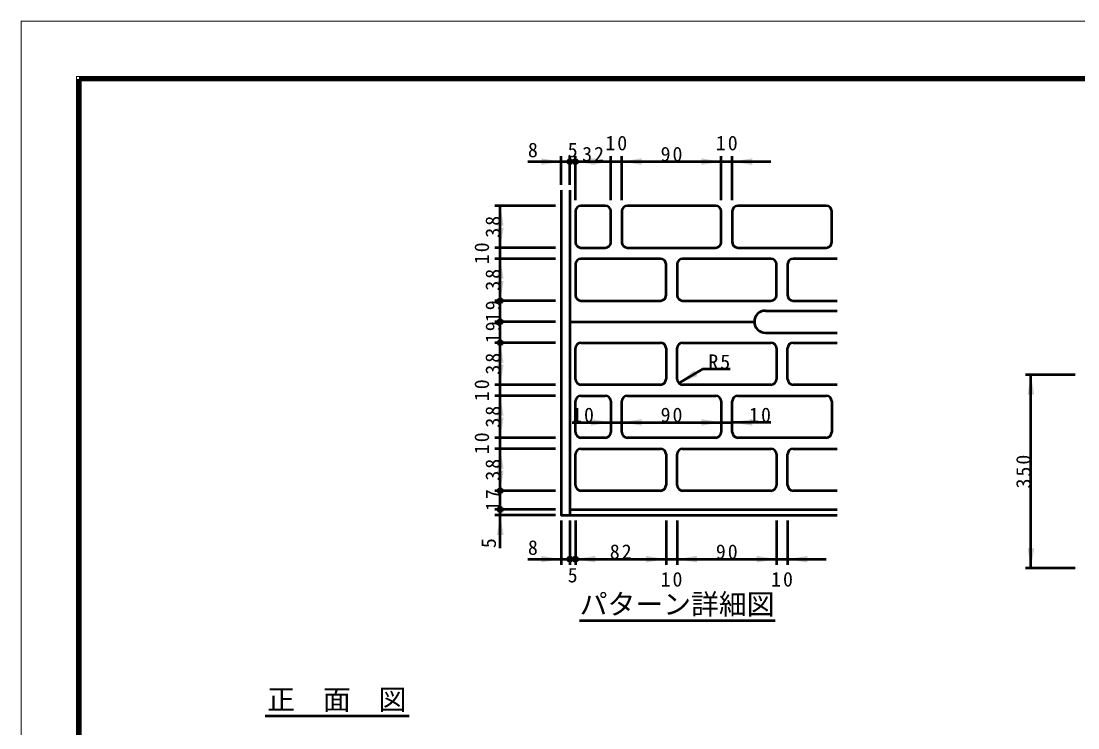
# Model space of a CAD drawing. Units: millimetres, scale not verified, with parts at other scales. Extents: x -2102 to 2102, y -1485 to 1485.
# Drawn here: x -2102 to -190, y 205 to 1485 of the extents above; entities that cross this region are included whole.
import ezdxf
from ezdxf.enums import TextEntityAlignment as Align

# ---------------------------------------------------------------- set-up
doc = ezdxf.new("R2010")
doc.units = ezdxf.units.MM
doc.header["$LTSCALE"] = 5
doc.layers.add('0-0_V-nasSTD', color=7, linetype='Continuous', lineweight=35)
doc.layers.add('0-1_0', color=7, linetype='Continuous', lineweight=50)
doc.styles.add('ＭＳ ゴシック', font='')
doc.styles.get('ＭＳ ゴシック').set_extended_font_data('MS Gothic')

msp = doc.modelspace()

# ---------------------------------------------------------------- linework, layer by layer
at = {"layer": '0-0_V-nasSTD', "lineweight": 50}
for p, q in [((-1109.162, 1178.631), (-1109.162, 590.631)), ((-1045.162, 1150.631), (-1089.162, 1150.631)), ((-845.162, 1150.631), (-1005.162, 1150.631)), ((-645.162, 1150.631), (-805.162, 1150.631)), ((-1099.162, 1140.631), (-1099.162, 1084.631)), ((-1035.162, 1084.631), (-1035.162, 1140.631)), ((-1015.162, 1140.631), (-1015.162, 1084.631)), ((-835.162, 1084.631), (-835.162, 1140.631)), ((-815.162, 1140.631), (-815.162, 1084.631)), ((-635.162, 1084.631), (-635.162, 1140.631)), ((-1089.162, 1074.631), (-1045.162, 1074.631)), ((-1005.162, 1074.631), (-845.162, 1074.631)), ((-805.162, 1074.631), (-645.162, 1074.631)), ((-945.162, 1054.631), (-1089.162, 1054.631)), ((-745.162, 1054.631), (-905.162, 1054.631)), ((-625.162, 1054.631), (-705.162, 1054.631)), ((-1099.162, 1044.631), (-1099.162, 988.631)), ((-935.162, 988.631), (-935.162, 1044.631)), ((-915.162, 1044.631), (-915.162, 988.631)), ((-735.162, 988.631), (-735.162, 1044.631)), ((-715.162, 1044.631), (-715.162, 988.631)), ((-1089.162, 978.631), (-945.162, 978.631)), ((-905.162, 978.631), (-745.162, 978.631)), ((-705.162, 978.631), (-625.162, 978.631)), ((-1109.162, 940.631), (-775.162, 940.631)), ((-1089.162, 902.631), (-945.162, 902.631)), ((-905.162, 902.631), (-745.162, 902.631)), ((-705.162, 902.631), (-625.162, 902.631)), ((-1099.162, 836.631), (-1099.162, 892.631)), ((-935.162, 892.631), (-935.162, 836.631)), ((-915.162, 836.631), (-915.162, 892.631)), ((-735.162, 892.631), (-735.162, 836.631)), ((-715.162, 836.631), (-715.162, 892.631)), ((-945.162, 826.631), (-1089.162, 826.631)), ((-745.162, 826.631), (-905.162, 826.631)), ((-625.162, 826.631), (-705.162, 826.631)), ((-1089.162, 806.631), (-1045.162, 806.631)), ((-1005.162, 806.631), (-845.162, 806.631)), ((-805.162, 806.631), (-645.162, 806.631)), ((-1099.162, 740.631), (-1099.162, 796.631)), ((-1035.162, 796.631), (-1035.162, 740.631)), ((-1015.162, 740.631), (-1015.162, 796.631)), ((-835.162, 796.631), (-835.162, 740.631)), ((-815.162, 740.631), (-815.162, 796.631)), ((-635.162, 796.631), (-635.162, 740.631)), ((-1045.162, 730.631), (-1089.162, 730.631)), ((-845.162, 730.631), (-1005.162, 730.631)), ((-645.162, 730.631), (-805.162, 730.631)), ((-1089.162, 710.631), (-945.162, 710.631)), ((-905.162, 710.631), (-745.162, 710.631)), ((-705.162, 710.631), (-625.162, 710.631)), ((-1099.162, 644.631), (-1099.162, 700.631)), ((-935.162, 700.631), (-935.162, 644.631)), ((-915.162, 644.631), (-915.162, 700.631)), ((-735.162, 700.631), (-735.162, 644.631)), ((-715.162, 644.631), (-715.162, 700.631)), ((-945.162, 634.631), (-1089.162, 634.631)), ((-745.162, 634.631), (-905.162, 634.631)), ((-625.162, 634.631), (-705.162, 634.631)), ((-1109.162, 600.631), (-625.162, 600.631))]:
    msp.add_line(p, q, dxfattribs=at)
at = {"layer": '0-0_V-nasSTD', "lineweight": 18}
for points in [[(-2102.5, -1485), (-2102.5, 1485), (2102.5, 1485), (2102.5, -1485)], [(-2002.5, -1385), (-2002.5, 1385), (2002.5, 1385), (2002.5, -1385)]]:
    msp.add_lwpolyline(points, close=True, dxfattribs=at)
at = {"layer": '0-0_V-nasSTD', "lineweight": 100}
msp.add_lwpolyline([(-1997.5, 1380), (-1997.5, -1380), (1997.5, -1380), (1997.5, 1380)], close=True, dxfattribs=at)
at = {"layer": '0-0_V-nasSTD', "lineweight": 50}
msp.add_lwpolyline([(-1125.162, 1178.631), (-1125.162, 590.631), (-625.162, 590.631)], dxfattribs=at)
for centre in [(-1109.162, 1230.631), (-1099.162, 1230.631), (-1235.162, 978.631), (-1235.162, 940.631), (-1235.162, 902.631), (-1235.162, 634.631), (-1235.162, 600.631), (-1109.162, 510.631), (-1099.162, 510.631)]:
    msp.add_circle(centre, 4, dxfattribs=at)
for centre, start, end in [((-1089.162, 1140.631), 90, 180), ((-1045.162, 1140.631), 0, 90), ((-1005.162, 1140.631), 90, 180), ((-845.162, 1140.631), 0, 90), ((-805.162, 1140.631), 90, 180), ((-645.162, 1140.631), 0, 90), ((-1089.162, 1084.631), 180, 270), ((-1045.162, 1084.631), 270, 0), ((-1005.162, 1084.631), 180, 270), ((-845.162, 1084.631), 270, 0), ((-805.162, 1084.631), 180, 270), ((-645.162, 1084.631), 270, 0), ((-1089.162, 1044.631), 90, 180), ((-945.162, 1044.631), 0, 90), ((-905.162, 1044.631), 90, 180), ((-745.162, 1044.631), 0, 90), ((-705.162, 1044.631), 90, 180), ((-1089.162, 988.631), 180, 270), ((-945.162, 988.631), 270, 0), ((-905.162, 988.631), 180, 270), ((-745.162, 988.631), 270, 0), ((-705.162, 988.631), 180, 270), ((-1089.162, 892.631), 90, 180), ((-945.162, 892.631), 0, 90), ((-905.162, 892.631), 90, 180), ((-745.162, 892.631), 0, 90), ((-705.162, 892.631), 90, 180), ((-1089.162, 836.631), 180, 270), ((-945.162, 836.631), 270, 0), ((-905.162, 836.631), 180, 270), ((-745.162, 836.631), 270, 0), ((-705.162, 836.631), 180, 270), ((-1089.162, 796.631), 90, 180), ((-1045.162, 796.631), 0, 90), ((-1005.162, 796.631), 90, 180), ((-845.162, 796.631), 0, 90), ((-805.162, 796.631), 90, 180), ((-645.162, 796.631), 0, 90), ((-1089.162, 740.631), 180, 270), ((-1045.162, 740.631), 270, 0), ((-1005.162, 740.631), 180, 270), ((-845.162, 740.631), 270, 0), ((-805.162, 740.631), 180, 270), ((-645.162, 740.631), 270, 0), ((-1089.162, 700.631), 90, 180), ((-945.162, 700.631), 0, 90), ((-905.162, 700.631), 90, 180), ((-745.162, 700.631), 0, 90), ((-705.162, 700.631), 90, 180), ((-1089.162, 644.631), 180, 270), ((-945.162, 644.631), 270, 0), ((-905.162, 644.631), 180, 270), ((-745.162, 644.631), 270, 0), ((-705.162, 644.631), 180, 270)]:
    msp.add_arc(centre, 10, start, end, dxfattribs=at)
at = {"layer": '0-0_V-nasSTD'}
for points in [[(-1161.162, 1224.631), (-1161.162, 1236.631), (-1125.162, 1230.631)], [(-1099.162, 1230.631), (-1063.162, 1224.631), (-1063.162, 1236.631)], [(-1071.162, 1224.631), (-1071.162, 1236.631), (-1035.162, 1230.631)], [(-1015.162, 1230.631), (-979.162, 1224.631), (-979.162, 1236.631)], [(-871.162, 1224.631), (-871.162, 1236.631), (-835.162, 1230.631)], [(-815.162, 1230.631), (-779.162, 1224.631), (-779.162, 1236.631)], [(-1241.162, 1114.631), (-1235.162, 1150.631), (-1229.162, 1114.631)], [(-1241.162, 1110.631), (-1235.162, 1074.631), (-1229.162, 1110.631)], [(-1241.162, 1018.631), (-1235.162, 1054.631), (-1229.162, 1018.631)], [(-1241.162, 1014.631), (-1235.162, 978.631), (-1229.162, 1014.631)], [(-1241.162, 866.631), (-1235.162, 902.631), (-1229.162, 866.631)], [(-1241.162, 862.631), (-1235.162, 826.631), (-1229.162, 862.631)], [(-912.233, 829.56), (-884.056, 852.757), (-878.056, 842.364)], [(-280.686, 808.351), (-274.686, 844.351), (-268.686, 808.351)], [(-1241.162, 770.631), (-1235.162, 806.631), (-1229.162, 770.631)], [(-1241.162, 766.631), (-1235.162, 730.631), (-1229.162, 766.631)], [(-1071.162, 752.373), (-1071.162, 764.373), (-1035.162, 758.373)], [(-1015.162, 758.373), (-979.162, 752.373), (-979.162, 764.373)], [(-871.162, 752.373), (-871.162, 764.373), (-835.162, 758.373)], [(-815.162, 758.373), (-779.162, 752.373), (-779.162, 764.373)], [(-1241.162, 674.631), (-1235.162, 710.631), (-1229.162, 674.631)], [(-1241.162, 670.631), (-1235.162, 634.631), (-1229.162, 670.631)], [(-1241.162, 554.631), (-1235.162, 590.631), (-1229.162, 554.631)], [(-1161.162, 504.631), (-1161.162, 516.631), (-1125.162, 510.631)], [(-1099.162, 510.631), (-1063.162, 504.631), (-1063.162, 516.631)], [(-971.162, 504.631), (-971.162, 516.631), (-935.162, 510.631)], [(-915.162, 510.631), (-879.162, 504.631), (-879.162, 516.631)], [(-771.162, 504.631), (-771.162, 516.631), (-735.162, 510.631)], [(-715.162, 510.631), (-679.162, 504.631), (-679.162, 516.631)], [(-280.686, 530.351), (-274.686, 494.351), (-268.686, 530.351)]]:
    msp.add_solid(points, dxfattribs=at)
at = {"layer": '0-1_0'}
for p, q in [((-1185.162, 1230.631), (-1125.162, 1230.631)), ((-1125.162, 1188.631), (-1125.162, 1240.631)), ((-1125.162, 1230.631), (-1109.162, 1230.631)), ((-1109.162, 1188.631), (-1109.162, 1240.631)), ((-1109.162, 1230.631), (-1099.162, 1230.631)), ((-1099.162, 1160.631), (-1099.162, 1240.631)), ((-1099.162, 1230.631), (-1035.162, 1230.631)), ((-1035.162, 1160.631), (-1035.162, 1240.631)), ((-1035.162, 1230.631), (-1015.162, 1230.631)), ((-1015.162, 1160.631), (-1015.162, 1240.631)), ((-1015.162, 1230.631), (-835.162, 1230.631)), ((-835.162, 1160.631), (-835.162, 1240.631)), ((-815.162, 1160.631), (-815.162, 1240.631)), ((-1135.162, 1150.631), (-1245.162, 1150.631)), ((-1135.162, 1074.631), (-1245.162, 1074.631)), ((-1135.162, 1054.631), (-1245.162, 1054.631)), ((-1235.162, 978.631), (-1235.162, 1054.631)), ((-1135.162, 978.631), (-1245.162, 978.631)), ((-1235.162, 940.631), (-1235.162, 978.631)), ((-755.162, 960.631), (-625.162, 960.631)), ((-1135.162, 940.631), (-1245.162, 940.631)), ((-1235.162, 902.631), (-1235.162, 940.631)), ((-755.162, 920.631), (-625.162, 920.631)), ((-1135.162, 902.631), (-1245.162, 902.631)), ((-1135.162, 902.631), (-1245.162, 902.631)), ((-1235.162, 826.631), (-1235.162, 902.631)), ((-868.932, 854.56), (-912.233, 829.56)), ((-818.932, 854.56), (-868.932, 854.56)), ((-194.686, 844.351), (-284.686, 844.351)), ((-274.686, 494.351), (-274.686, 844.351)), ((-1135.162, 826.631), (-1245.162, 826.631)), ((-1235.162, 806.631), (-1235.162, 826.631)), ((-1135.162, 806.631), (-1245.162, 806.631)), ((-1235.162, 730.631), (-1235.162, 806.631)), ((-1105.162, 758.373), (-1035.162, 758.373)), ((-1035.162, 758.373), (-1015.162, 758.373)), ((-1015.162, 758.373), (-835.162, 758.373)), ((-835.162, 758.373), (-815.162, 758.373)), ((-745.162, 758.373), (-815.162, 758.373)), ((-1135.162, 730.631), (-1245.162, 730.631)), ((-1235.162, 710.631), (-1235.162, 730.631)), ((-1135.162, 710.631), (-1245.162, 710.631)), ((-1135.162, 634.631), (-1245.162, 634.631)), ((-1135.162, 600.631), (-1245.162, 600.631)), ((-1235.162, 590.631), (-1235.162, 600.631)), ((-1135.162, 590.631), (-1245.162, 590.631)), ((-1235.162, 530.631), (-1235.162, 590.631)), ((-1125.162, 580.631), (-1125.162, 500.631)), ((-1109.162, 580.631), (-1109.162, 500.631)), ((-1099.162, 580.631), (-1099.162, 500.631)), ((-935.162, 580.631), (-935.162, 500.631)), ((-915.162, 580.631), (-915.162, 500.631)), ((-915.162, 580.631), (-915.162, 500.631)), ((-735.162, 580.631), (-735.162, 500.631)), ((-715.162, 580.631), (-715.162, 500.631)), ((-1185.162, 510.631), (-1125.162, 510.631)), ((-1125.162, 510.631), (-1109.162, 510.631)), ((-1109.162, 510.631), (-1099.162, 510.631)), ((-1099.162, 510.631), (-935.162, 510.631)), ((-935.162, 510.631), (-915.162, 510.631)), ((-915.162, 510.631), (-735.162, 510.631)), ((-735.162, 510.631), (-715.162, 510.631)), ((-715.162, 510.631), (-645.162, 510.631)), ((-194.686, 494.351), (-284.686, 494.351)), ((-1091.532, 399.583), (-737.522, 399.583)), ((-1661.042, 226.89), (-1400.236, 226.89))]:
    msp.add_line(p, q, dxfattribs=at)
for points in [[(-835.162, 1230.631), (-815.162, 1230.631), (-745.162, 1230.631)], [(-1235.162, 1054.631), (-1235.162, 1074.631), (-1235.162, 1150.631)], [(-1235.162, 600.631), (-1235.162, 634.631), (-1235.162, 710.631)]]:
    msp.add_lwpolyline(points, dxfattribs=at)
msp.add_arc((-755.162, 940.631), 20, 90, 270, dxfattribs=at)

# ---------------------------------------------------------------- texts
at = {"layer": '0-0_V-nasSTD', "style": 'ＭＳ ゴシック'}
for s, height, p in [('8', 26.39, (-1185.162, 1230.631)), ('5', 26.39, (-1113.162, 1230.631)), ('8', 26.39, (-1185.162, 510.631)), ('5', 26.39, (-1113.162, 460.631)), ('パターン詳細図', 36.95, (-1091.532, 399.583)), ('正\u3000面\u3000図', 36.95, (-1657.042, 226.89))]:
    msp.add_text(s, height=height, dxfattribs=at).set_placement(p, align=Align.BOTTOM_LEFT)
msp.add_text('5', height=26.39, rotation=90, dxfattribs=at).set_placement((-1235.162, 530.631), align=Align.BOTTOM_LEFT)
at = {"layer": '0-0_V-nasSTD', "char_height": 26.39, "attachment_point": 7, "style": 'ＭＳ ゴシック'}
for s, insert in [('\\T1.2;10', (-1044.962, 1250.631)), ('\\T1.2;10', (-844.962, 1250.631)), ('\\T1.2;32', (-1086.962, 1230.631)), ('\\T1.2;90', (-944.962, 1230.631)), ('\\T1.2;R5', (-858.532, 854.56)), ('\\T1.2;10', (-1105.162, 758.373)), ('\\T1.2;90', (-944.962, 758.373)), ('\\T1.2;10', (-784.762, 758.373)), ('\\T1.2;82', (-1036.962, 510.631)), ('\\T1.2;90', (-844.962, 510.631)), ('\\T1.2;10', (-944.962, 460.631)), ('\\T1.2;10', (-744.962, 460.631))]:
    msp.add_mtext(s, dxfattribs=dict(at, insert=insert))
at = {"layer": '0-0_V-nasSTD', "char_height": 26.39, "attachment_point": 7, "rotation": 90, "style": 'ＭＳ ゴシック'}
for s, insert in [('\\T1.2;38', (-1235.162, 1092.831)), ('\\T1.2;10', (-1255.162, 1044.831)), ('\\T1.2;38', (-1235.162, 996.831)), ('\\T1.2;19', (-1235.162, 939.831)), ('\\T1.2;19', (-1235.162, 901.831)), ('\\T1.2;38', (-1235.162, 844.831)), ('\\T1.2;10', (-1255.162, 796.831)), ('\\T1.2;38', (-1235.162, 748.831)), ('\\T1.2;10', (-1255.162, 700.831)), ('\\T1.2;38', (-1235.162, 652.831)), ('\\T1.2;350', (-274.686, 638.751)), ('\\T1.2;17', (-1235.162, 597.831))]:
    msp.add_mtext(s, dxfattribs=dict(at, insert=insert))

doc.saveas('drawing.dxf')
